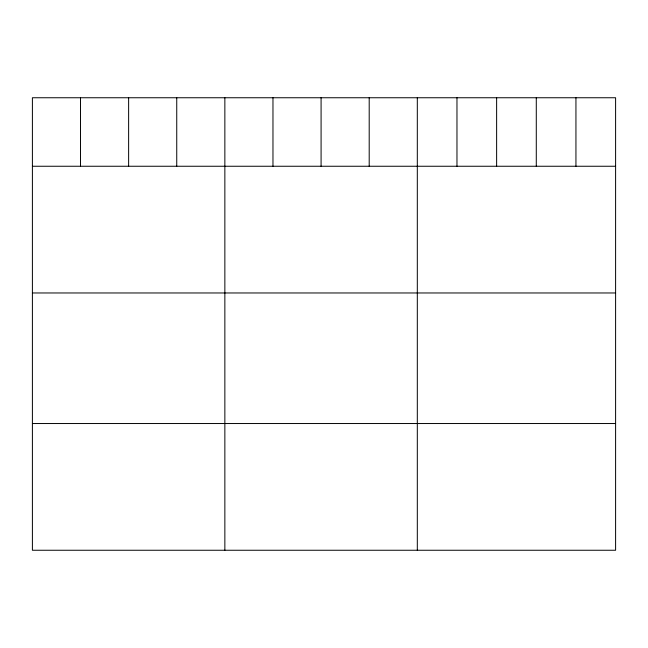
<?xml version="1.0" encoding="UTF-8"?>
<svg xmlns="http://www.w3.org/2000/svg" width="648" height="648" viewBox="0 0 648 648"><rect width="100%" height="100%" fill="white"/><g stroke="black" fill="none" stroke-linecap="round" stroke-linejoin="round"><path stroke-width="0.97" d="M615.6 166.252L615.6 550.249L32.4 550.249L32.4 97.751L615.6 97.751L615.6 166.252L32.4 166.252M32.4 292.969L615.6 292.969M32.4 423.533L615.6 423.533M575.942 97.751L575.942 166.252M536.285 97.751L536.285 166.252M496.627 97.751L496.627 166.252M456.97 97.751L456.97 166.252M417.312 97.751L417.312 550.249M369.198 97.751L369.198 166.252M321.084 97.751L321.084 166.252M272.97 97.751L272.97 166.252M224.856 97.751L224.856 550.249M176.742 97.751L176.742 166.252M128.628 97.751L128.628 166.252M80.514 97.751L80.514 166.252"/></g></svg>
